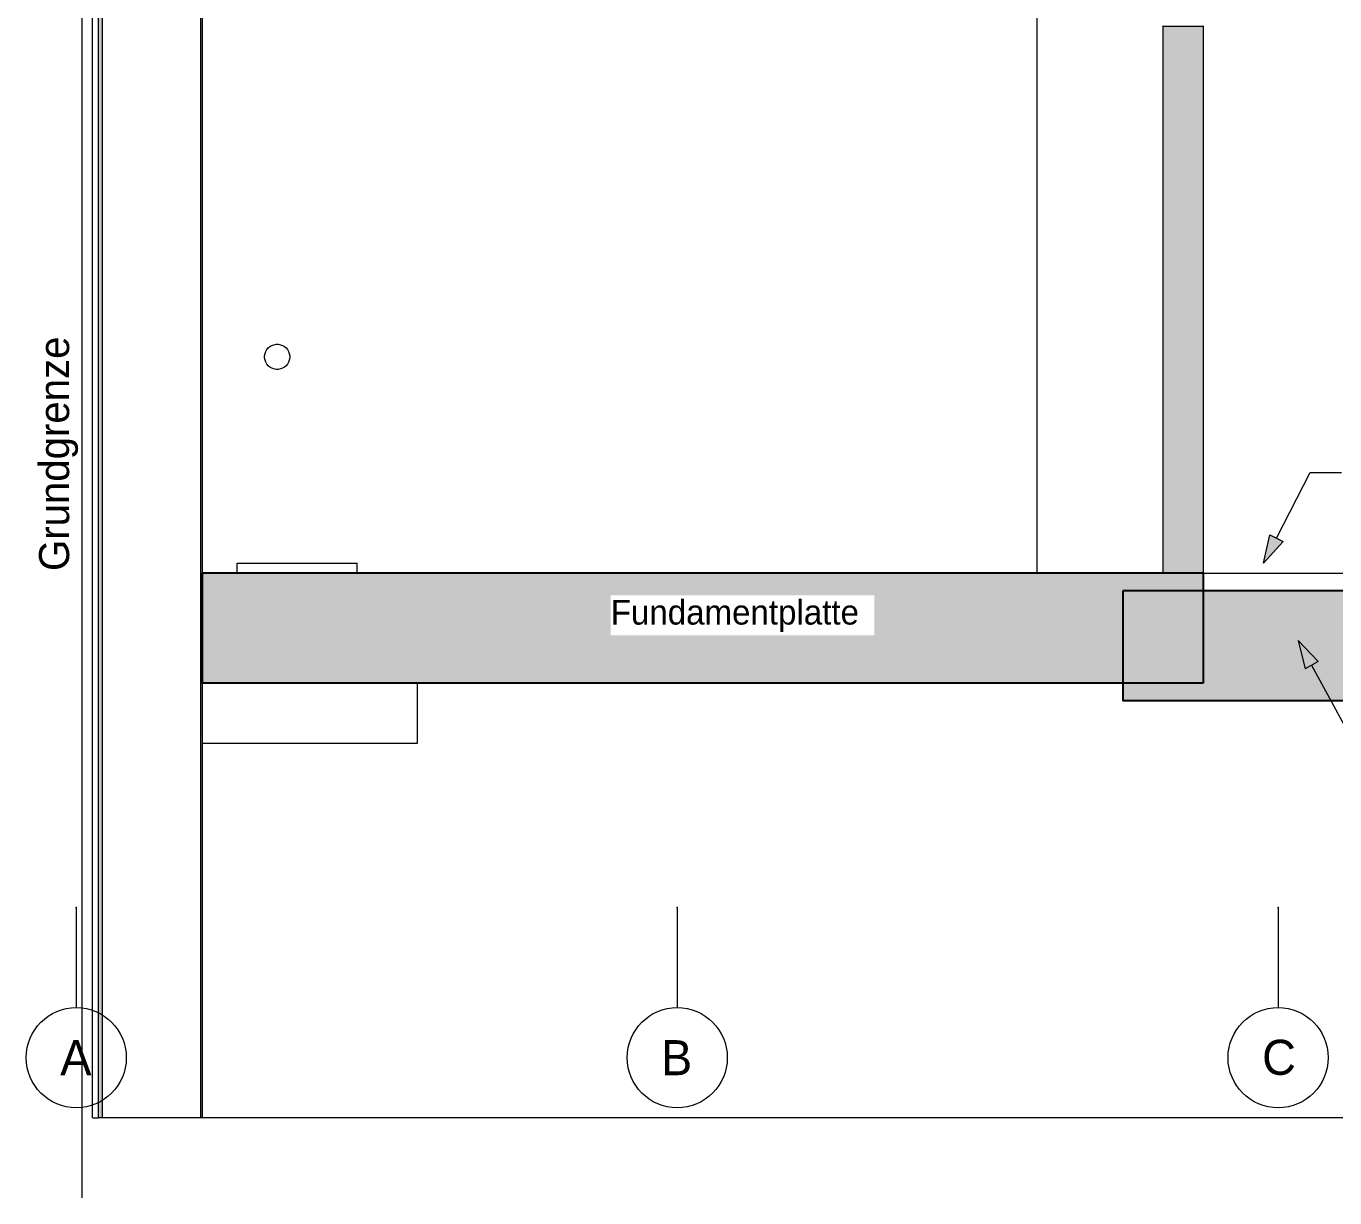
# Model space of a CAD drawing. Header units: metres. Extents: x -0.3 to 19.2, y -7 to 21.5.
# Drawn here: x -0.25 to 6.28, y -6.95 to -1.1 of the extents above; entities that cross this region are included whole.
import ezdxf

# ---------------------------------------------------------------- set-up
doc = ezdxf.new("R2010")
doc.units = ezdxf.units.M
doc.header["$MEASUREMENT"] = 0
doc.set_wipeout_variables(frame=1)
doc.linetypes.add('Raster', pattern=[0.004, 0.002, -0.001, 0, -0.001])
doc.linetypes.add('Wipeout_Contour', pattern=[1, 0, -1])
for name, color, linetype in [('C_Schnitt C RB_1_000 Achsraster', 7, 'Continuous'), ('C_Schnitt C RB_1_111 Wand Aussen - Bohrpfahlwand 80', 7, 'Continuous'), ('C_Schnitt C RB_1_120 Wand Innen tragend', 7, 'Continuous'), ('C_Schnitt C RB_1_260 Fundament', 7, 'Continuous'), ('C_Schnitt C RB_1_270 Deckendurchbruchsymbol', 7, 'Continuous'), ('C_Schnitt C RB_1_840 Baulinien', 7, 'Continuous'), ('C_Schnitt C RB_1_955-1 Polierplan Beschriftung - STB Decke', 7, 'Continuous')]:
    doc.layers.add(name, color=color, linetype=linetype)
doc.styles.add('ERSTELLTER_STIL_1', font='')
doc.styles.get('ERSTELLTER_STIL_1').set_extended_font_data('Eurostile')
doc.linetypes.add('Grenze Grundstück', pattern='A,0,[1,415_260415_PP_VA_RB_2_3 Schn C1.Shx,S=0.00031746,R=0,X=0,Y=0],-0.04,0', length=0.04)

msp = doc.modelspace()

# ---------------------------------------------------------------- hatches: boundary and pattern name
at = {"layer": 'C_Schnitt C RB_1_111 Wand Aussen - Bohrpfahlwand 80', "linetype": 'Continuous', "lineweight": 0, "true_color": 0x000000}
for points in [[(0.1094, -6.55), (0.1297, -6.55), (0.1297, -1.04), (0.1094, -1.04)], [(0.6204, -6.55), (0.6294, -6.55), (0.6294, -1.04), (0.6204, -1.04)]]:
    msp.add_hatch(color=18, dxfattribs=at).paths.add_polyline_path(points)
at = {"layer": 'C_Schnitt C RB_1_120 Wand Innen tragend', "linetype": 'Continuous', "lineweight": 0, "true_color": 0x000000}
msp.add_hatch(color=18, dxfattribs=at).paths.add_polyline_path([(5.625, -3.83), (5.625, -1.0994), (5.425, -1.0994), (5.425, -3.83)])
at = {"layer": 'C_Schnitt C RB_1_260 Fundament', "linetype": 'Continuous', "lineweight": 0, "true_color": 0x000000}
for points in [[(0.6294, -3.83), (0.6294, -4.38), (5.625, -4.38), (5.625, -3.83)], [(5.625, -4.38), (5.225, -4.38), (5.225, -4.4681), (6.415, -4.4681), (6.415, -3.918), (5.625, -3.918)]]:
    msp.add_hatch(color=18, dxfattribs=at).paths.add_polyline_path(points)
at = {"layer": 'C_Schnitt C RB_1_955-1 Polierplan Beschriftung - STB Decke', "linetype": 'Continuous', "lineweight": 0, "true_color": 0x000000}
for points in [[(5.927, -3.7799), (6.0244, -3.6727), (5.9577, -3.6384)], [(6.1005, -4.1668), (6.1342, -4.3078), (6.2001, -4.2721)]]:
    msp.add_hatch(color=18, dxfattribs=at).paths.add_polyline_path(points)

# ---------------------------------------------------------------- linework, layer by layer
at = {"layer": 'C_Schnitt C RB_1_000 Achsraster', "color": 5, "linetype": 'Raster', "lineweight": 0, "ltscale": 1000}
for p, q in [((0, -5.5), (0, -6)), ((3, -5.5), (3, -6)), ((6, -5.5), (6, -6))]:
    msp.add_line(p, q, dxfattribs=at)
at = {"layer": 'C_Schnitt C RB_1_000 Achsraster', "color": 5, "linetype": 'Continuous', "lineweight": 0, "ltscale": 1000}
for centre in [(0, -6.25), (3, -6.25), (6, -6.25)]:
    msp.add_circle(centre, 0.25, dxfattribs=at)
at = {"layer": 'C_Schnitt C RB_1_000 Achsraster', "color": 5, "linetype": 'Raster', "lineweight": 0, "ltscale": 1000}
for p in [(0, -5.5), (0, -5.5), (3, -5.5), (3, -5.5), (6, -5.5), (6, -5.5)]:
    msp.add_point(p, dxfattribs=at)
at = {"layer": 'C_Schnitt C RB_1_111 Wand Aussen - Bohrpfahlwand 80', "color": 7, "linetype": 'Continuous', "lineweight": 18, "ltscale": 1000}
for p, q in [((0.0803, -6.55), (0.0803, -1.04)), ((0.6294, -1.04), (0.6294, -3.83)), ((0.6294, -4.38), (0.6294, -6.55)), ((0.0822, -6.55), (0.0803, -6.55)), ((0.0822, -6.55), (0.1094, -6.55)), ((0.1308, -6.55), (0.1297, -6.55)), ((0.1499, -6.55), (0.1308, -6.55)), ((0.1759, -6.55), (0.1499, -6.55)), ((0.208, -6.55), (0.1759, -6.55)), ((0.2451, -6.55), (0.208, -6.55)), ((0.2862, -6.55), (0.2451, -6.55)), ((0.3299, -6.55), (0.2862, -6.55)), ((0.3751, -6.55), (0.3299, -6.55)), ((0.4202, -6.55), (0.3751, -6.55)), ((0.464, -6.55), (0.4202, -6.55)), ((0.5051, -6.55), (0.464, -6.55)), ((0.5422, -6.55), (0.5051, -6.55)), ((0.5742, -6.55), (0.5422, -6.55)), ((0.6002, -6.55), (0.5742, -6.55)), ((0.6194, -6.55), (0.6002, -6.55)), ((0.6204, -6.55), (0.6194, -6.55)), ((15.505, -6.55), (0.6294, -6.55))]:
    msp.add_line(p, q, dxfattribs=at)
at = {"layer": 'C_Schnitt C RB_1_111 Wand Aussen - Bohrpfahlwand 80', "color": 7, "linetype": 'Continuous', "lineweight": 13, "ltscale": 1000}
for p, q in [((0.1094, -1.04), (0.1094, -6.55)), ((0.1297, -1.04), (0.1297, -6.55)), ((0.6204, -1.04), (0.6204, -6.55)), ((0.1297, -6.55), (0.1094, -6.55)), ((0.6294, -6.55), (0.6204, -6.55))]:
    msp.add_line(p, q, dxfattribs=at)
at = {"layer": 'C_Schnitt C RB_1_111 Wand Aussen - Bohrpfahlwand 80', "color": 16, "linetype": 'Continuous', "lineweight": 13, "ltscale": 1000, "true_color": 0x7e0000}
for p, q in [((0.9404, -2.7445), (0.9423, -2.7338)), ((0.9423, -2.7338), (0.9461, -2.7235)), ((0.9461, -2.7235), (0.9515, -2.714)), ((0.9515, -2.714), (0.9586, -2.7056)), ((0.9586, -2.7056), (0.967, -2.6986)), ((0.967, -2.6986), (0.9764, -2.6931)), ((0.9764, -2.6931), (0.9867, -2.6894)), ((0.9867, -2.6894), (0.9975, -2.6875)), ((0.9975, -2.6875), (1.0029, -2.6875)), ((1.0029, -2.6875), (1.0084, -2.6875)), ((1.0084, -2.6875), (1.0192, -2.6894)), ((1.0192, -2.6894), (1.0295, -2.6931)), ((1.0295, -2.6931), (1.0389, -2.6986)), ((1.0389, -2.6986), (1.0473, -2.7056)), ((1.0473, -2.7056), (1.0543, -2.714)), ((1.0543, -2.714), (1.0598, -2.7235)), ((1.0598, -2.7235), (1.0635, -2.7338)), ((1.0635, -2.7338), (1.0654, -2.7445)), ((0.9404, -2.75), (0.9404, -2.7445)), ((0.9404, -2.7555), (0.9404, -2.75)), ((0.9423, -2.7662), (0.9404, -2.7555)), ((0.9461, -2.7765), (0.9423, -2.7662)), ((0.9515, -2.786), (0.9461, -2.7765)), ((0.9586, -2.7944), (0.9515, -2.786)), ((0.967, -2.8014), (0.9586, -2.7944)), ((0.9764, -2.8069), (0.967, -2.8014)), ((0.9867, -2.8106), (0.9764, -2.8069)), ((1.0295, -2.8069), (1.0192, -2.8106)), ((1.0389, -2.8014), (1.0295, -2.8069)), ((1.0473, -2.7944), (1.0389, -2.8014)), ((1.0543, -2.786), (1.0473, -2.7944)), ((1.0598, -2.7765), (1.0543, -2.786)), ((1.0635, -2.7662), (1.0598, -2.7765)), ((1.0654, -2.7555), (1.0635, -2.7662)), ((1.0654, -2.7445), (1.0654, -2.75)), ((1.0654, -2.75), (1.0654, -2.7555)), ((0.9975, -2.8125), (0.9867, -2.8106)), ((1.0029, -2.8125), (0.9975, -2.8125)), ((1.0084, -2.8125), (1.0029, -2.8125)), ((1.0192, -2.8106), (1.0084, -2.8125))]:
    msp.add_line(p, q, dxfattribs=at)
at = {"layer": 'C_Schnitt C RB_1_120 Wand Innen tragend', "color": 7, "linetype": 'Continuous', "lineweight": 18, "ltscale": 1000}
for p, q in [((4.795, -0.51), (4.795, -3.83)), ((5.425, -1.0994), (5.425, -3.83)), ((5.425, -1.0994), (5.625, -1.0994)), ((5.625, -1.0994), (5.625, -3.83))]:
    msp.add_line(p, q, dxfattribs=at)
at = {"layer": 'C_Schnitt C RB_1_120 Wand Innen tragend', "color": 16, "linetype": 'Continuous', "lineweight": 13, "ltscale": 1000, "true_color": 0x7e0000}
for p, q in [((5.425, -1.0994), (5.425, -1.0977)), ((5.625, -1.0977), (5.625, -1.0994))]:
    msp.add_line(p, q, dxfattribs=at)
at = {"layer": 'C_Schnitt C RB_1_260 Fundament', "color": 7, "linetype": 'Continuous', "lineweight": 25, "ltscale": 1000}
for p, q in [((0.6294, -3.83), (0.6294, -4.38)), ((5.425, -3.83), (0.6294, -3.83)), ((5.625, -3.83), (5.425, -3.83)), ((5.625, -3.83), (5.625, -4.38)), ((5.225, -3.918), (5.225, -4.4681)), ((6.415, -3.918), (5.225, -3.918)), ((5.625, -4.38), (0.6294, -4.38)), ((6.415, -4.4681), (5.225, -4.4681))]:
    msp.add_line(p, q, dxfattribs=at)
at = {"layer": 'C_Schnitt C RB_1_260 Fundament', "color": 7, "linetype": 'Continuous', "lineweight": 18, "ltscale": 1000}
msp.add_line((8.395, -3.8318), (5.625, -3.8318), dxfattribs=at)
at = {"layer": 'C_Schnitt C RB_1_260 Fundament', "color": 7, "linetype": 'Continuous', "lineweight": 13, "ltscale": 1000}
for p, q in [((1.703, -4.68), (1.703, -4.38)), ((0.6294, -4.68), (1.703, -4.68))]:
    msp.add_line(p, q, dxfattribs=at)
at = {"layer": 'C_Schnitt C RB_1_270 Deckendurchbruchsymbol', "color": 7, "linetype": 'Continuous', "lineweight": 13, "ltscale": 1000}
for p, q in [((0.8029, -3.78), (1.4029, -3.78)), ((0.8029, -3.83), (0.8029, -3.78)), ((1.4029, -3.83), (1.4029, -3.78))]:
    msp.add_line(p, q, dxfattribs=at)
at = {"layer": 'C_Schnitt C RB_1_840 Baulinien', "color": 86, "linetype": 'Grenze Grundstück', "lineweight": 13, "ltscale": 1000, "true_color": 0x107f01}
msp.add_line((0.03, -6.95), (0.03, 5.91), dxfattribs=at)
at = {"layer": 'C_Schnitt C RB_1_955-1 Polierplan Beschriftung - STB Decke', "color": 7, "linetype": 'Continuous', "lineweight": 13, "ltscale": 1000}
for p, q in [((5.9911, -3.6555), (6.1603, -3.327)), ((6.1603, -3.327), (6.3159, -3.327)), ((5.927, -3.7799), (5.9577, -3.6384)), ((5.9577, -3.6384), (6.0244, -3.6727)), ((5.927, -3.7799), (6.0244, -3.6727)), ((6.1005, -4.1668), (6.2001, -4.2721)), ((6.1005, -4.1668), (6.1342, -4.3078)), ((6.2001, -4.2721), (6.1342, -4.3078)), ((6.1671, -4.2899), (6.5093, -4.922))]:
    msp.add_line(p, q, dxfattribs=at)

# ---------------------------------------------------------------- texts
at = {"layer": 'C_Schnitt C RB_1_000 Achsraster', "color": 5, "linetype": 'Continuous', "lineweight": 0, "char_height": 0.175, "attachment_point": 1, "style": 'ERSTELLTER_STIL_1'}
for s, insert in [('\\A1;{\\pql;\\pt0;\\fEurostile|b0|i0|c0|p0;\\W1.000000;A}', (-0.0799, -6.1625)), ('\\A1;{\\pql;\\pt0;\\fEurostile|b0|i0|c0|p0;\\W1.000000;B}', (2.9191, -6.1625)), ('\\A1;{\\pql;\\pt0;\\fEurostile|b0|i0|c0|p0;\\W1.000000;C}', (5.9199, -6.1607))]:
    msp.add_mtext(s, dxfattribs=dict(at, insert=insert))
at = {"layer": 'C_Schnitt C RB_1_840 Baulinien', "color": 86, "linetype": 'Continuous', "lineweight": 13, "true_color": 0x107f01, "insert": (-0.088, -3.2341), "char_height": 0.15, "attachment_point": 5, "rotation": 90, "style": 'ERSTELLTER_STIL_1'}
msp.add_mtext('\\A1;{\\pqc;\\fEurostile|b0|i0|c0|p0;\\W1.000000;Grundgrenze}', dxfattribs=at)

# ---------------------------------------------------------------- next in the draw order: wipeouts: each hides what was drawn before it
at = {"color": 254, "linetype": 'Wipeout_Contour', "lineweight": 0, "ltscale": 21.268169}
msp.add_wipeout([(2.6682, -4.1412), (3.9835, -4.1412), (3.9835, -3.9406), (2.6682, -3.9406)], dxfattribs=at).dxf.layer = 'C_Schnitt C RB_1_955-1 Polierplan Beschriftung - STB Decke'

# ---------------------------------------------------------------- next in the draw order: texts
at = {"layer": 'C_Schnitt C RB_1_955-1 Polierplan Beschriftung - STB Decke', "color": 7, "linetype": 'Continuous', "lineweight": 13, "insert": (2.6682, -4.1243), "char_height": 0.123474, "attachment_point": 7, "style": 'ERSTELLTER_STIL_1'}
msp.add_mtext('\\A1;{\\pql;\\fEurostile|b0|i0|c0|p0;\\W1.000000;Fundamentplatte}', dxfattribs=at)

doc.saveas('drawing.dxf')
